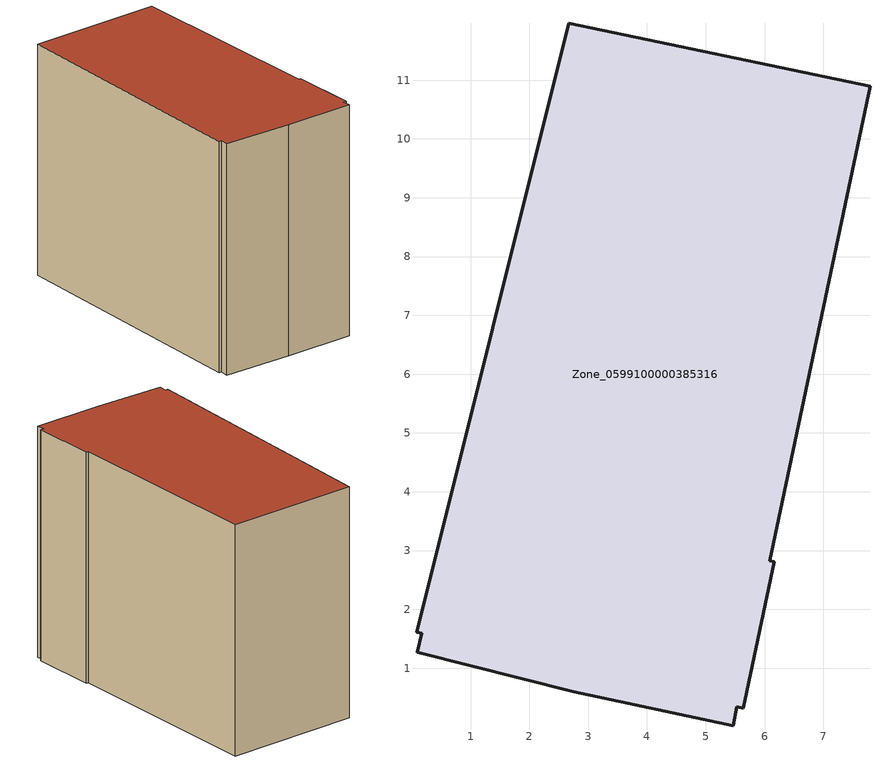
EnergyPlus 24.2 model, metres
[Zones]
Zone_0599100000385316
 floor ground (C_G): 5.47,0.02 2.76,0.6 0.09,1.27 0.17,1.59 0.08,1.61 2.67,11.96 7.79,10.89 6.09,2.83 6.17,2.81 5.64,0.31 5.53,0.34 z0
 wall outside (C_F): 5.64,0.31 6.17,2.81 6.09,2.83 7.79,10.89 2.67,11.96 0.08,1.61 0.17,1.59 0.09,1.27 2.76,0.6 5.47,0.02 5.53,0.34 5.64,0.31 z0:8.97
 roof outside (C_R): 0.17,1.59 0.09,1.27 2.76,0.6 5.47,0.02 5.53,0.34 5.64,0.31 6.17,2.81 6.09,2.83 7.79,10.89 2.67,11.96 0.08,1.61 z8.97
[BUILDING]
Pand.0599100000385316: North Axis=0; Terrain=City; Loads Convergence Tolerance Value=0.04; Temperature Convergence Tolerance Value=0.4; Solar Distribution=FullExterior; Maximum Number of Warmup Days=25; Minimum Number of Warmup Days=1
[Site:Location]
Rotterdam.The.Hague.AP_ZH_NLD Design_Conditions: Latitude=51.96; Longitude=4.45; Time Zone=1; Elevation=-4.5
[SITE:GROUNDTEMPERATURE:BUILDINGSURFACE]
18, 18, 18, 18, 18, 18, 18, 18, 18, 18, 18, 18
[MATERIAL] Thermal Absorptance=0.9; Solar Absorptance=0.7; Visible Absorptance=0.7
Name | Roughness | Thickness | Conductivity | Density | Specific Heat
G.TI.1992-2005 | MediumSmooth | 0.15 | 0.06 | 540 | 1210
F.TI.1992-2005 | Rough | 0.3 | 0.12 | 1920 | 840
R.TI.1992-2005 | MediumRough | 0.2 | 0.08 | 1500 | 1000
[CONSTRUCTION]
C_G: G.TI.1992-2005
C_F: F.TI.1992-2005
C_R: R.TI.1992-2005
[ZONE]
Zone_0599100000385316: Type=1; Multiplier=1; Ceiling Height=Autocalculate; Volume=Autocalculate; Floor Area=autocalculate; Part of Total Floor Area=Yes
[ZONEINFILTRATION:DESIGNFLOWRATE]
Infil_Zone_0599100000385316: Zone or ZoneList or Space or SpaceList=Zone_0599100000385316; Schedule=AlwaysOn; Design Flow Rate Calculation Method=Flow/Area; Flow Rate per Floor Area=0.0015; Constant Term Coefficient=1; Temperature Term Coefficient=0; Velocity Term Coefficient=0; Velocity Squared Term Coefficient=0
[HVACTEMPLATE:ZONE:IDEALLOADSAIRSYSTEM]
Zone_0599100000385316: Maximum Heating Supply Air Temperature=50; Minimum Cooling Supply Air Temperature=13; Maximum Heating Supply Air Humidity Ratio=0.0156; Minimum Cooling Supply Air Humidity Ratio=0.0077; Heating Limit=NoLimit; Cooling Limit=NoLimit; Dehumidification Control Type=ConstantSensibleHeatRatio; Cooling Sensible Heat Ratio=0.7; Dehumidification Setpoint=60; Humidification Control Type=None; Humidification Setpoint=30; Outdoor Air Method=None; Outdoor Air Flow Rate per Person=0.00944; Outdoor Air Flow Rate per Zone Floor Area=0; Outdoor Air Flow Rate per Zone=0; Demand Controlled Ventilation Type=None; Outdoor Air Economizer Type=NoEconomizer; Heat Recovery Type=None; Sensible Heat Recovery Effectiveness=0.7; Latent Heat Recovery Effectiveness=0.65
[ZONECONTROL:THERMOSTAT]
ThermostatControl_Zone_0599100000385316: Zone or ZoneList=Zone_0599100000385316; Control Type Schedule=DualSetpointControlType; Control 1=Thermostat_Zone_0599100000385316; Temperature Difference Between Cutout And Setpoint=0
[THERMOSTATSETPOINT:DUALSETPOINT]
Thermostat_Zone_0599100000385316: Heating Setpoint Temperature Schedule=HeatingSetpoint_Zone_0599100000385316; Cooling Setpoint Temperature Schedule=CoolingSetpoint_Zone_0599100000385316
[SCHEDULE:COMPACT]
HeatingSetpoint_Zone_0599100000385316: Through: 12/31, For: AllDays, Until: 24:00, 21
CoolingSetpoint_Zone_0599100000385316: Through: 12/31, For: AllDays, Until: 24:00, 24
DualSetpointControlType: Through: 12/31, For: AllDays, Until: 24:00, 4
AlwaysOn: Through: 12/31, For: AllDays, Until: 24:00, 1
